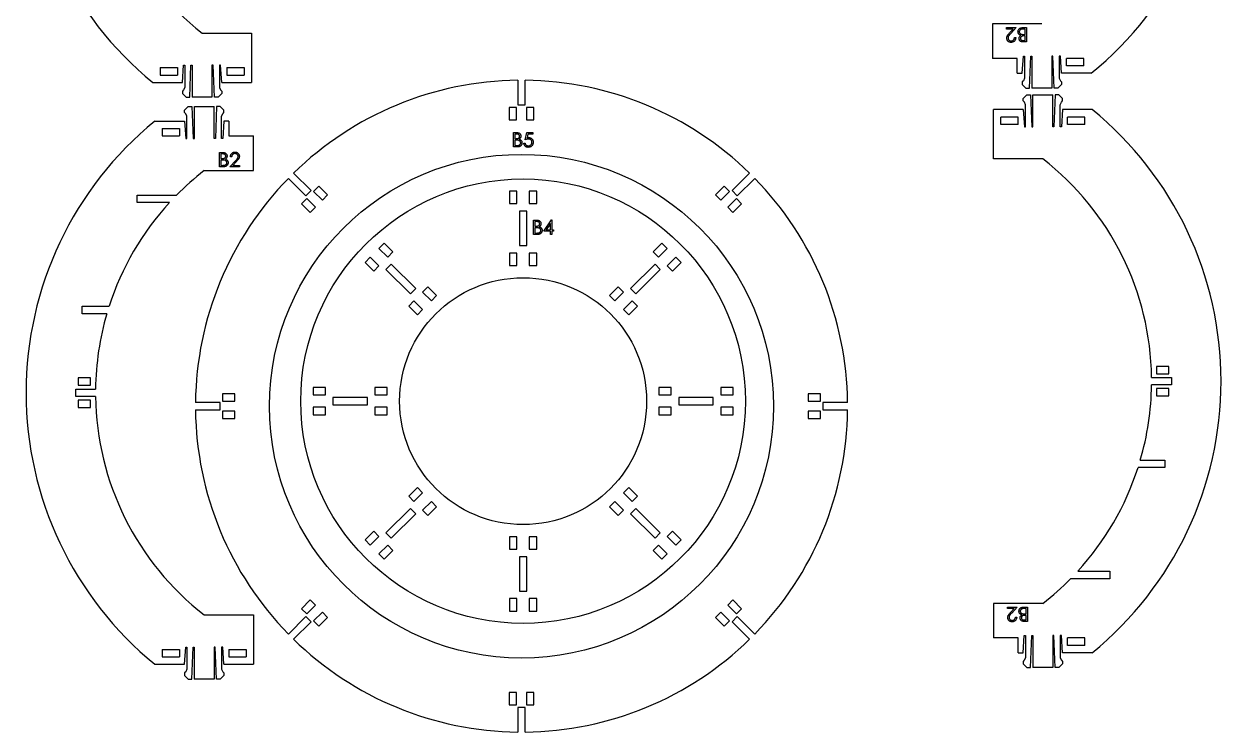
# Model space of a CAD drawing. Header units: millimetres. Extents: x 12 to 496, y -15 to 1016.
# Drawn here: x 11.8 to 496.4, y -14.9 to 271.9 of the extents above; entities that cross this region are included whole.
import ezdxf

# ---------------------------------------------------------------- set-up
doc = ezdxf.new("R2010")
doc.units = ezdxf.units.MM
doc.layers.add('graveren', color=5, linetype='Continuous')
doc.layers.add('snijden', color=1, linetype='Continuous')

msp = doc.modelspace()

# ---------------------------------------------------------------- linework, layer by layer
at = {"layer": 'graveren', "linetype": 'Continuous', "flags": 128}
for points in [[(412.79, 266.42), (413.31, 266.42), (413.31, 266.42), (413.3, 266.21), (413.27, 266.01), (413.22, 265.82), (413.16, 265.64), (413.08, 265.47), (412.99, 265.31), (412.88, 265.16), (412.75, 265.02), (412.61, 264.89), (412.46, 264.78), (412.31, 264.69), (412.15, 264.61), (411.97, 264.55), (411.8, 264.51), (411.61, 264.48), (411.41, 264.48), (411.41, 264.48), (411.22, 264.48), (411.04, 264.51), (410.87, 264.55), (410.7, 264.6), (410.55, 264.68), (410.4, 264.77), (410.27, 264.87), (410.14, 264.99), (410.03, 265.12), (409.93, 265.26), (409.85, 265.4), (409.78, 265.55), (409.72, 265.71), (409.69, 265.87), (409.66, 266.03), (409.66, 266.21), (409.66, 266.21), (409.67, 266.45), (409.72, 266.68), (409.79, 266.91), (409.9, 267.13), (409.97, 267.24), (410.05, 267.36), (410.14, 267.5), (410.25, 267.64), (410.38, 267.79), (410.51, 267.95), (410.67, 268.12), (410.83, 268.3), (410.83, 268.3), (412.29, 269.85), (412.29, 269.85), (409.58, 269.85), (409.58, 269.85), (409.58, 270.45), (409.58, 270.45), (413.54, 270.45), (413.54, 270.45), (411.28, 268.04), (411.28, 268.04), (411.11, 267.86), (410.97, 267.7), (410.83, 267.55), (410.71, 267.42), (410.61, 267.29), (410.52, 267.18), (410.45, 267.07), (410.39, 266.98), (410.3, 266.8), (410.23, 266.63), (410.19, 266.44), (410.18, 266.25), (410.18, 266.25), (410.18, 266.13), (410.2, 266.02), (410.23, 265.91), (410.27, 265.8), (410.32, 265.7), (410.38, 265.61), (410.46, 265.51), (410.54, 265.42), (410.64, 265.34), (410.74, 265.27), (410.84, 265.21), (410.95, 265.16), (411.07, 265.12), (411.19, 265.1), (411.31, 265.08), (411.44, 265.07), (411.44, 265.07), (411.58, 265.08), (411.71, 265.1), (411.83, 265.12), (411.95, 265.16), (412.07, 265.21), (412.17, 265.27), (412.27, 265.34), (412.37, 265.43), (412.46, 265.52), (412.53, 265.62), (412.6, 265.73), (412.66, 265.85), (412.71, 265.98), (412.74, 266.12), (412.77, 266.26), (412.79, 266.42)], [(417.64, 264.63), (416.51, 264.63), (416.51, 264.63), (416.34, 264.63), (416.18, 264.64), (416.04, 264.65), (415.9, 264.67), (415.77, 264.69), (415.66, 264.72), (415.55, 264.75), (415.45, 264.79), (415.28, 264.89), (415.12, 265), (414.99, 265.14), (414.87, 265.3), (414.78, 265.48), (414.71, 265.67), (414.67, 265.86), (414.66, 266.07), (414.66, 266.07), (414.67, 266.26), (414.7, 266.44), (414.75, 266.62), (414.83, 266.78), (414.92, 266.94), (415.04, 267.08), (415.17, 267.2), (415.33, 267.31), (415.33, 267.31), (415.13, 267.39), (414.96, 267.47), (414.81, 267.57), (414.69, 267.67), (414.58, 267.77), (414.48, 267.89), (414.4, 268.02), (414.33, 268.16), (414.28, 268.31), (414.24, 268.47), (414.22, 268.63), (414.21, 268.79), (414.21, 268.79), (414.22, 268.96), (414.24, 269.13), (414.28, 269.28), (414.33, 269.43), (414.41, 269.58), (414.49, 269.71), (414.6, 269.84), (414.71, 269.97), (414.84, 270.08), (414.99, 270.18), (415.14, 270.26), (415.3, 270.33), (415.48, 270.38), (415.66, 270.42), (415.86, 270.44), (416.07, 270.45), (416.07, 270.45), (417.64, 270.45), (417.64, 270.45), (417.64, 264.63)], [(417.12, 267.69), (417.12, 269.85), (417.12, 269.85), (416.37, 269.85), (416.37, 269.85), (416.22, 269.85), (416.07, 269.84), (415.93, 269.83), (415.8, 269.82), (415.69, 269.8), (415.58, 269.78), (415.49, 269.76), (415.41, 269.73), (415.26, 269.66), (415.13, 269.57), (415.02, 269.47), (414.92, 269.35), (414.84, 269.22), (414.78, 269.08), (414.74, 268.94), (414.73, 268.79), (414.73, 268.79), (414.73, 268.7), (414.75, 268.61), (414.77, 268.53), (414.79, 268.44), (414.83, 268.36), (414.87, 268.28), (414.93, 268.21), (414.98, 268.14), (415.12, 268.01), (415.29, 267.9), (415.47, 267.82), (415.68, 267.75), (415.68, 267.75), (415.77, 267.74), (415.87, 267.72), (415.98, 267.71), (416.11, 267.7), (416.25, 267.69), (416.41, 267.69), (416.59, 267.69), (416.77, 267.69), (416.77, 267.69), (417.12, 267.69)], [(417.12, 265.22), (417.12, 267.09), (417.12, 267.09), (416.77, 267.09), (416.77, 267.09), (416.61, 267.09), (416.47, 267.08), (416.34, 267.07), (416.21, 267.06), (416.1, 267.04), (416, 267.02), (415.91, 267), (415.83, 266.98), (415.69, 266.91), (415.56, 266.83), (415.45, 266.73), (415.35, 266.62), (415.28, 266.49), (415.22, 266.36), (415.19, 266.22), (415.18, 266.08), (415.18, 266.08), (415.18, 265.98), (415.2, 265.89), (415.22, 265.8), (415.25, 265.72), (415.29, 265.65), (415.34, 265.58), (415.4, 265.51), (415.47, 265.45), (415.55, 265.4), (415.64, 265.35), (415.74, 265.31), (415.85, 265.28), (415.98, 265.26), (416.11, 265.24), (416.25, 265.23), (416.41, 265.22), (416.41, 265.22), (417.12, 265.22)], [(210.01, 227.93), (211.14, 227.93), (211.14, 227.93), (211.31, 227.93), (211.47, 227.92), (211.61, 227.91), (211.75, 227.89), (211.88, 227.87), (211.99, 227.84), (212.1, 227.81), (212.2, 227.77), (212.37, 227.67), (212.53, 227.56), (212.66, 227.42), (212.78, 227.26), (212.87, 227.08), (212.94, 226.89), (212.98, 226.7), (212.99, 226.49), (212.99, 226.49), (212.98, 226.3), (212.95, 226.12), (212.9, 225.94), (212.82, 225.78), (212.73, 225.62), (212.61, 225.48), (212.47, 225.36), (212.32, 225.25), (212.32, 225.25), (212.52, 225.17), (212.69, 225.09), (212.84, 224.99), (212.96, 224.89), (213.07, 224.79), (213.16, 224.67), (213.25, 224.54), (213.31, 224.4), (213.37, 224.25), (213.41, 224.09), (213.43, 223.93), (213.44, 223.77), (213.44, 223.77), (213.43, 223.6), (213.41, 223.43), (213.37, 223.28), (213.31, 223.13), (213.24, 222.98), (213.16, 222.85), (213.05, 222.72), (212.94, 222.59), (212.8, 222.48), (212.66, 222.38), (212.51, 222.3), (212.35, 222.23), (212.17, 222.18), (211.99, 222.14), (211.79, 222.12), (211.58, 222.11), (211.58, 222.11), (210.01, 222.11), (210.01, 222.11), (210.01, 227.93)], [(217.77, 227.93), (217.77, 227.34), (217.77, 227.34), (215.79, 227.34), (215.79, 227.34), (215.48, 225.81), (215.48, 225.81), (215.66, 225.85), (215.84, 225.89), (216, 225.91), (216.16, 225.92), (216.16, 225.92), (216.36, 225.91), (216.54, 225.89), (216.72, 225.84), (216.89, 225.78), (217.05, 225.71), (217.2, 225.62), (217.34, 225.51), (217.47, 225.38), (217.6, 225.25), (217.7, 225.1), (217.79, 224.94), (217.86, 224.78), (217.92, 224.6), (217.96, 224.41), (217.98, 224.22), (217.99, 224.01), (217.99, 224.01), (217.99, 223.87), (217.98, 223.73), (217.96, 223.6), (217.93, 223.46), (217.89, 223.33), (217.84, 223.2), (217.79, 223.08), (217.73, 222.96), (217.66, 222.84), (217.58, 222.73), (217.5, 222.63), (217.42, 222.53), (217.32, 222.44), (217.22, 222.36), (217.12, 222.29), (217.01, 222.22), (216.89, 222.16), (216.77, 222.11), (216.65, 222.06), (216.52, 222.03), (216.39, 222), (216.25, 221.98), (216.11, 221.97), (215.96, 221.96), (215.96, 221.96), (215.79, 221.97), (215.62, 221.99), (215.46, 222.03), (215.31, 222.08), (215.16, 222.14), (215.02, 222.22), (214.89, 222.31), (214.77, 222.42), (214.65, 222.54), (214.55, 222.67), (214.46, 222.8), (214.38, 222.95), (214.31, 223.1), (214.26, 223.26), (214.22, 223.43), (214.19, 223.61), (214.19, 223.61), (214.71, 223.61), (214.71, 223.61), (214.75, 223.44), (214.8, 223.29), (214.87, 223.16), (214.95, 223.04), (215.04, 222.94), (215.15, 222.85), (215.27, 222.76), (215.4, 222.69), (215.54, 222.64), (215.69, 222.59), (215.84, 222.57), (215.99, 222.56), (215.99, 222.56), (216.14, 222.57), (216.29, 222.59), (216.42, 222.62), (216.56, 222.67), (216.68, 222.73), (216.81, 222.8), (216.92, 222.88), (217.04, 222.98), (217.14, 223.09), (217.23, 223.21), (217.3, 223.33), (217.36, 223.46), (217.41, 223.59), (217.44, 223.73), (217.46, 223.88), (217.47, 224.04), (217.47, 224.04), (217.46, 224.18), (217.45, 224.31), (217.42, 224.44), (217.37, 224.55), (217.32, 224.67), (217.26, 224.77), (217.18, 224.87), (217.09, 224.97), (216.99, 225.05), (216.88, 225.12), (216.76, 225.18), (216.64, 225.23), (216.51, 225.27), (216.37, 225.3), (216.22, 225.32), (216.07, 225.32), (216.07, 225.32), (215.93, 225.32), (215.79, 225.3), (215.64, 225.28), (215.48, 225.25), (215.32, 225.21), (215.15, 225.15), (214.97, 225.09), (214.78, 225.02), (214.78, 225.02), (215.38, 227.93), (215.38, 227.93), (217.77, 227.93)], [(210.53, 227.34), (210.53, 225.47), (210.53, 225.47), (210.88, 225.47), (210.88, 225.47), (211.03, 225.47), (211.18, 225.48), (211.31, 225.49), (211.43, 225.5), (211.55, 225.52), (211.65, 225.54), (211.74, 225.56), (211.82, 225.58), (211.96, 225.65), (212.09, 225.73), (212.2, 225.83), (212.29, 225.94), (212.37, 226.06), (212.43, 226.2), (212.46, 226.34), (212.47, 226.48), (212.47, 226.48), (212.47, 226.58), (212.45, 226.67), (212.43, 226.76), (212.4, 226.84), (212.35, 226.91), (212.3, 226.98), (212.24, 227.05), (212.18, 227.11), (212.1, 227.16), (212.01, 227.21), (211.91, 227.25), (211.79, 227.28), (211.67, 227.3), (211.54, 227.32), (211.39, 227.33), (211.24, 227.34), (211.24, 227.34), (210.53, 227.34)], [(210.53, 224.87), (210.53, 222.71), (210.53, 222.71), (211.27, 222.71), (211.27, 222.71), (211.43, 222.71), (211.58, 222.72), (211.72, 222.73), (211.85, 222.74), (211.96, 222.76), (212.06, 222.78), (212.16, 222.8), (212.24, 222.83), (212.39, 222.9), (212.52, 222.99), (212.63, 223.09), (212.73, 223.21), (212.81, 223.34), (212.87, 223.48), (212.91, 223.62), (212.92, 223.77), (212.92, 223.77), (212.91, 223.86), (212.9, 223.95), (212.88, 224.03), (212.85, 224.12), (212.82, 224.2), (212.77, 224.27), (212.72, 224.35), (212.66, 224.42), (212.52, 224.55), (212.36, 224.66), (212.18, 224.74), (211.97, 224.81), (211.97, 224.81), (211.88, 224.82), (211.78, 224.84), (211.67, 224.85), (211.54, 224.86), (211.39, 224.86), (211.24, 224.87), (211.06, 224.87), (210.88, 224.87), (210.88, 224.87), (210.53, 224.87)], [(91.05, 219.89), (92.19, 219.89), (92.19, 219.89), (92.36, 219.89), (92.51, 219.88), (92.66, 219.86), (92.8, 219.85), (92.92, 219.82), (93.04, 219.79), (93.15, 219.76), (93.24, 219.72), (93.42, 219.63), (93.57, 219.51), (93.71, 219.37), (93.83, 219.21), (93.92, 219.03), (93.99, 218.85), (94.03, 218.65), (94.04, 218.45), (94.04, 218.45), (94.03, 218.25), (94, 218.07), (93.94, 217.9), (93.87, 217.73), (93.77, 217.58), (93.66, 217.44), (93.52, 217.32), (93.37, 217.21), (93.37, 217.21), (93.56, 217.13), (93.74, 217.04), (93.89, 216.95), (94.01, 216.85), (94.12, 216.74), (94.21, 216.62), (94.29, 216.49), (94.36, 216.35), (94.42, 216.2), (94.46, 216.05), (94.48, 215.89), (94.49, 215.72), (94.49, 215.72), (94.48, 215.55), (94.46, 215.39), (94.42, 215.23), (94.36, 215.08), (94.29, 214.94), (94.2, 214.8), (94.1, 214.67), (93.98, 214.55), (93.85, 214.43), (93.71, 214.34), (93.56, 214.25), (93.39, 214.19), (93.22, 214.13), (93.03, 214.1), (92.84, 214.07), (92.63, 214.07), (92.63, 214.07), (91.05, 214.07), (91.05, 214.07), (91.05, 219.89)], [(91.58, 219.29), (91.58, 217.43), (91.58, 217.43), (91.93, 217.43), (91.93, 217.43), (92.08, 217.43), (92.22, 217.43), (92.36, 217.44), (92.48, 217.45), (92.59, 217.47), (92.69, 217.49), (92.78, 217.51), (92.87, 217.54), (93.01, 217.6), (93.13, 217.68), (93.25, 217.78), (93.34, 217.89), (93.42, 218.02), (93.47, 218.15), (93.51, 218.29), (93.52, 218.44), (93.52, 218.44), (93.51, 218.53), (93.5, 218.62), (93.47, 218.71), (93.44, 218.79), (93.4, 218.87), (93.35, 218.94), (93.29, 219), (93.22, 219.06), (93.14, 219.12), (93.05, 219.16), (92.95, 219.2), (92.84, 219.23), (92.72, 219.26), (92.59, 219.28), (92.44, 219.29), (92.29, 219.29), (92.29, 219.29), (91.58, 219.29)], [(95.9, 218.1), (95.38, 218.1), (95.38, 218.1), (95.4, 218.3), (95.43, 218.5), (95.47, 218.69), (95.54, 218.87), (95.61, 219.04), (95.71, 219.2), (95.82, 219.35), (95.95, 219.49), (96.08, 219.62), (96.23, 219.73), (96.39, 219.82), (96.55, 219.9), (96.72, 219.96), (96.9, 220), (97.09, 220.03), (97.28, 220.04), (97.28, 220.04), (97.47, 220.03), (97.66, 220), (97.83, 219.96), (97.99, 219.91), (98.15, 219.84), (98.29, 219.75), (98.43, 219.64), (98.55, 219.52), (98.67, 219.39), (98.77, 219.25), (98.85, 219.11), (98.92, 218.96), (98.97, 218.81), (99.01, 218.64), (99.03, 218.48), (99.04, 218.31), (99.04, 218.31), (99.02, 218.06), (98.98, 217.83), (98.9, 217.6), (98.8, 217.38), (98.73, 217.27), (98.65, 217.15), (98.55, 217.02), (98.44, 216.88), (98.32, 216.73), (98.18, 216.57), (98.03, 216.4), (97.86, 216.22), (97.86, 216.22), (96.41, 214.66), (96.41, 214.66), (99.11, 214.66), (99.11, 214.66), (99.11, 214.07), (99.11, 214.07), (95.16, 214.07), (95.16, 214.07), (97.42, 216.48), (97.42, 216.48), (97.58, 216.65), (97.73, 216.81), (97.86, 216.96), (97.98, 217.1), (98.09, 217.22), (98.18, 217.34), (98.25, 217.44), (98.31, 217.53), (98.4, 217.71), (98.47, 217.89), (98.5, 218.07), (98.52, 218.26), (98.52, 218.26), (98.51, 218.38), (98.49, 218.49), (98.47, 218.6), (98.43, 218.71), (98.37, 218.81), (98.31, 218.91), (98.24, 219), (98.15, 219.09), (98.06, 219.17), (97.96, 219.24), (97.85, 219.3), (97.74, 219.35), (97.63, 219.39), (97.51, 219.42), (97.38, 219.43), (97.25, 219.44), (97.25, 219.44), (97.12, 219.43), (96.99, 219.42), (96.86, 219.39), (96.74, 219.35), (96.63, 219.3), (96.52, 219.24), (96.42, 219.17), (96.33, 219.09), (96.24, 218.99), (96.16, 218.89), (96.09, 218.78), (96.04, 218.66), (95.99, 218.54), (95.95, 218.4), (95.92, 218.25), (95.9, 218.1)], [(91.58, 216.83), (91.58, 214.66), (91.58, 214.66), (92.32, 214.66), (92.32, 214.66), (92.48, 214.67), (92.63, 214.67), (92.76, 214.68), (92.89, 214.69), (93.01, 214.71), (93.11, 214.73), (93.2, 214.76), (93.29, 214.78), (93.43, 214.85), (93.56, 214.94), (93.68, 215.04), (93.78, 215.16), (93.86, 215.29), (93.92, 215.43), (93.95, 215.57), (93.96, 215.72), (93.96, 215.72), (93.96, 215.81), (93.95, 215.9), (93.93, 215.99), (93.9, 216.07), (93.87, 216.15), (93.82, 216.23), (93.77, 216.3), (93.71, 216.37), (93.57, 216.5), (93.41, 216.61), (93.22, 216.7), (93.01, 216.76), (93.01, 216.76), (92.93, 216.78), (92.83, 216.79), (92.71, 216.8), (92.58, 216.81), (92.44, 216.82), (92.28, 216.82), (92.11, 216.83), (91.92, 216.83), (91.92, 216.83), (91.58, 216.83)], [(218.14, 192.47), (219.27, 192.47), (219.27, 192.47), (219.44, 192.47), (219.6, 192.46), (219.74, 192.45), (219.88, 192.43), (220.01, 192.41), (220.12, 192.38), (220.23, 192.35), (220.33, 192.31), (220.5, 192.21), (220.66, 192.1), (220.79, 191.96), (220.91, 191.8), (221, 191.62), (221.07, 191.43), (221.11, 191.24), (221.12, 191.03), (221.12, 191.03), (221.11, 190.84), (221.08, 190.65), (221.02, 190.48), (220.95, 190.31), (220.85, 190.16), (220.74, 190.02), (220.6, 189.9), (220.45, 189.79), (220.45, 189.79), (220.65, 189.71), (220.82, 189.63), (220.97, 189.53), (221.09, 189.43), (221.2, 189.32), (221.29, 189.21), (221.37, 189.08), (221.44, 188.94), (221.5, 188.79), (221.54, 188.63), (221.56, 188.47), (221.57, 188.3), (221.57, 188.3), (221.56, 188.13), (221.54, 187.97), (221.5, 187.81), (221.44, 187.67), (221.37, 187.52), (221.28, 187.38), (221.18, 187.25), (221.06, 187.13), (220.93, 187.02), (220.79, 186.92), (220.64, 186.84), (220.47, 186.77), (220.3, 186.72), (220.11, 186.68), (219.92, 186.66), (219.71, 186.65), (219.71, 186.65), (218.14, 186.65), (218.14, 186.65), (218.14, 192.47)], [(218.66, 191.88), (218.66, 190.01), (218.66, 190.01), (219.01, 190.01), (219.01, 190.01), (219.16, 190.01), (219.31, 190.02), (219.44, 190.03), (219.56, 190.04), (219.67, 190.05), (219.78, 190.07), (219.87, 190.1), (219.95, 190.12), (220.09, 190.19), (220.22, 190.27), (220.33, 190.37), (220.42, 190.48), (220.5, 190.6), (220.55, 190.74), (220.59, 190.87), (220.6, 191.02), (220.6, 191.02), (220.59, 191.12), (220.58, 191.21), (220.56, 191.29), (220.53, 191.38), (220.48, 191.45), (220.43, 191.52), (220.37, 191.59), (220.3, 191.65), (220.22, 191.7), (220.13, 191.75), (220.03, 191.79), (219.92, 191.82), (219.8, 191.84), (219.67, 191.86), (219.52, 191.87), (219.37, 191.88), (219.37, 191.88), (218.66, 191.88)], [(218.66, 189.41), (218.66, 187.25), (218.66, 187.25), (219.4, 187.25), (219.4, 187.25), (219.56, 187.25), (219.71, 187.26), (219.85, 187.27), (219.97, 187.28), (220.09, 187.3), (220.19, 187.32), (220.29, 187.34), (220.37, 187.37), (220.51, 187.44), (220.64, 187.52), (220.76, 187.63), (220.86, 187.75), (220.94, 187.88), (221, 188.01), (221.04, 188.16), (221.05, 188.3), (221.05, 188.3), (221.04, 188.4), (221.03, 188.49), (221.01, 188.57), (220.98, 188.66), (220.95, 188.74), (220.9, 188.81), (220.85, 188.89), (220.79, 188.96), (220.65, 189.09), (220.49, 189.2), (220.3, 189.28), (220.09, 189.34), (220.09, 189.34), (220.01, 189.36), (219.91, 189.37), (219.79, 189.39), (219.67, 189.4), (219.52, 189.4), (219.36, 189.41), (219.19, 189.41), (219.01, 189.41), (219.01, 189.41), (218.66, 189.41)], [(225.42, 192.62), (225.52, 192.62), (225.52, 192.62), (225.52, 188.59), (225.52, 188.59), (226.2, 188.59), (226.2, 188.59), (226.2, 188), (226.2, 188), (225.52, 188), (225.52, 188), (225.52, 186.65), (225.52, 186.65), (225, 186.65), (225, 186.65), (225, 188), (225, 188), (222.24, 188), (222.24, 188), (225.42, 192.62)], [(225, 188.59), (225, 191.12), (225, 191.12), (223.27, 188.59), (223.27, 188.59), (225, 188.59)], [(413.19, 31.71), (413.71, 31.71), (413.71, 31.71), (413.7, 31.5), (413.67, 31.3), (413.62, 31.11), (413.56, 30.94), (413.48, 30.77), (413.39, 30.61), (413.28, 30.45), (413.15, 30.31), (413.01, 30.19), (412.86, 30.07), (412.71, 29.98), (412.55, 29.9), (412.37, 29.85), (412.2, 29.8), (412.01, 29.78), (411.82, 29.77), (411.82, 29.77), (411.62, 29.78), (411.44, 29.8), (411.27, 29.84), (411.1, 29.9), (410.95, 29.97), (410.81, 30.06), (410.67, 30.16), (410.54, 30.28), (410.43, 30.42), (410.33, 30.55), (410.25, 30.7), (410.18, 30.84), (410.13, 31), (410.09, 31.16), (410.06, 31.33), (410.06, 31.5), (410.06, 31.5), (410.07, 31.74), (410.12, 31.98), (410.19, 32.2), (410.3, 32.42), (410.37, 32.53), (410.45, 32.66), (410.54, 32.79), (410.65, 32.93), (410.78, 33.08), (410.91, 33.24), (411.07, 33.41), (411.23, 33.59), (411.23, 33.59), (412.69, 35.14), (412.69, 35.14), (409.98, 35.14), (409.98, 35.14), (409.98, 35.74), (409.98, 35.74), (413.94, 35.74), (413.94, 35.74), (411.68, 33.33), (411.68, 33.33), (411.52, 33.16), (411.37, 33), (411.23, 32.85), (411.11, 32.71), (411.01, 32.58), (410.92, 32.47), (410.85, 32.36), (410.79, 32.27), (410.7, 32.1), (410.63, 31.92), (410.59, 31.73), (410.58, 31.55), (410.58, 31.55), (410.58, 31.43), (410.6, 31.31), (410.63, 31.2), (410.67, 31.1), (410.72, 30.99), (410.79, 30.9), (410.86, 30.8), (410.95, 30.71), (411.04, 30.63), (411.14, 30.56), (411.24, 30.5), (411.35, 30.45), (411.47, 30.41), (411.59, 30.39), (411.71, 30.37), (411.84, 30.37), (411.84, 30.37), (411.98, 30.37), (412.11, 30.39), (412.23, 30.42), (412.35, 30.45), (412.47, 30.5), (412.57, 30.56), (412.67, 30.64), (412.77, 30.72), (412.86, 30.81), (412.93, 30.91), (413, 31.02), (413.06, 31.14), (413.11, 31.27), (413.15, 31.41), (413.17, 31.55), (413.19, 31.71)], [(418.04, 29.92), (416.91, 29.92), (416.91, 29.92), (416.74, 29.92), (416.58, 29.93), (416.44, 29.94), (416.3, 29.96), (416.17, 29.98), (416.06, 30.01), (415.95, 30.04), (415.85, 30.08), (415.68, 30.18), (415.52, 30.29), (415.39, 30.43), (415.27, 30.59), (415.18, 30.77), (415.11, 30.96), (415.07, 31.15), (415.06, 31.36), (415.06, 31.36), (415.07, 31.55), (415.1, 31.74), (415.15, 31.91), (415.23, 32.08), (415.32, 32.23), (415.44, 32.37), (415.57, 32.49), (415.73, 32.6), (415.73, 32.6), (415.53, 32.68), (415.36, 32.76), (415.21, 32.86), (415.09, 32.96), (414.98, 33.07), (414.89, 33.18), (414.8, 33.31), (414.73, 33.45), (414.68, 33.6), (414.64, 33.76), (414.62, 33.92), (414.61, 34.09), (414.61, 34.09), (414.62, 34.26), (414.64, 34.42), (414.68, 34.58), (414.73, 34.73), (414.81, 34.87), (414.89, 35.01), (415, 35.14), (415.11, 35.26), (415.25, 35.37), (415.39, 35.47), (415.54, 35.55), (415.7, 35.62), (415.88, 35.67), (416.06, 35.71), (416.26, 35.73), (416.47, 35.74), (416.47, 35.74), (418.04, 35.74), (418.04, 35.74), (418.04, 29.92)], [(417.52, 32.98), (417.52, 35.14), (417.52, 35.14), (416.78, 35.14), (416.78, 35.14), (416.62, 35.14), (416.47, 35.13), (416.33, 35.12), (416.2, 35.11), (416.09, 35.09), (415.98, 35.07), (415.89, 35.05), (415.81, 35.02), (415.66, 34.95), (415.53, 34.87), (415.42, 34.76), (415.32, 34.64), (415.24, 34.51), (415.18, 34.38), (415.14, 34.23), (415.13, 34.09), (415.13, 34.09), (415.13, 33.99), (415.15, 33.9), (415.17, 33.82), (415.19, 33.73), (415.23, 33.65), (415.27, 33.58), (415.33, 33.5), (415.39, 33.43), (415.52, 33.3), (415.69, 33.19), (415.87, 33.11), (416.08, 33.05), (416.08, 33.05), (416.17, 33.03), (416.27, 33.02), (416.38, 33), (416.51, 32.99), (416.66, 32.99), (416.81, 32.98), (416.99, 32.98), (417.17, 32.98), (417.17, 32.98), (417.52, 32.98)], [(417.52, 30.51), (417.52, 32.38), (417.52, 32.38), (417.17, 32.38), (417.17, 32.38), (417.01, 32.38), (416.87, 32.37), (416.74, 32.36), (416.61, 32.35), (416.5, 32.34), (416.4, 32.32), (416.31, 32.29), (416.23, 32.27), (416.09, 32.2), (415.96, 32.12), (415.85, 32.02), (415.76, 31.91), (415.68, 31.79), (415.62, 31.65), (415.59, 31.52), (415.58, 31.37), (415.58, 31.37), (415.58, 31.27), (415.6, 31.18), (415.62, 31.1), (415.65, 31.01), (415.69, 30.94), (415.74, 30.87), (415.81, 30.8), (415.87, 30.74), (415.95, 30.69), (416.04, 30.64), (416.14, 30.6), (416.26, 30.57), (416.38, 30.55), (416.51, 30.53), (416.66, 30.52), (416.81, 30.51), (416.81, 30.51), (417.52, 30.51)]]:
    msp.add_lwpolyline(points, dxfattribs=at)
at = {"layer": 'snijden', "linetype": 'Continuous', "lineweight": 25}
for p, q in [((403.89, 271.95), (403.89, 257.95)), ((423.89, 271.95), (403.89, 271.95)), ((83.96, 268.24), (103.96, 268.24)), ((103.96, 268.24), (103.96, 248.24)), ((413.89, 257.95), (403.89, 257.95)), ((413.89, 251.95), (413.89, 257.95)), ((415.88, 251.95), (416.38, 258.95)), ((416.38, 258.95), (416.88, 258.95)), ((416.88, 258.95), (416.88, 249.95)), ((418.88, 245.95), (419.38, 258.95)), ((419.38, 258.95), (419.88, 258.95)), ((419.88, 258.95), (419.88, 245.95)), ((428.38, 258.95), (427.88, 258.95)), ((427.88, 258.95), (427.88, 245.95)), ((428.88, 245.95), (428.38, 258.95)), ((431.38, 258.95), (430.88, 258.95)), ((430.88, 258.95), (430.88, 249.95)), ((431.88, 251.95), (431.38, 258.95)), ((433.89, 254.95), (433.89, 257.95)), ((440.89, 257.95), (433.89, 257.95)), ((440.89, 254.95), (440.89, 257.95)), ((66.97, 254.24), (73.97, 254.24)), ((66.97, 254.24), (66.97, 251.24)), ((73.97, 254.24), (73.97, 251.24)), ((75.95, 248.24), (76.45, 255.25)), ((76.45, 255.25), (76.95, 255.25)), ((76.95, 255.25), (76.95, 246.25)), ((78.95, 242.25), (79.45, 255.25)), ((79.45, 255.25), (79.95, 255.25)), ((79.95, 255.25), (79.95, 242.25)), ((88.45, 255.25), (87.95, 255.25)), ((87.95, 255.25), (87.95, 242.25)), ((88.95, 242.25), (88.45, 255.25)), ((91.45, 255.25), (90.95, 255.25)), ((90.95, 255.25), (90.95, 246.25)), ((91.95, 248.24), (91.45, 255.25)), ((93.97, 254.24), (100.97, 254.24)), ((93.97, 254.24), (93.97, 251.24)), ((100.97, 254.24), (100.97, 251.24)), ((440.89, 254.95), (433.89, 254.95)), ((63.96, 248.24), (75.95, 248.24)), ((66.97, 251.24), (73.97, 251.24)), ((91.95, 248.24), (103.96, 248.24)), ((93.97, 251.24), (100.97, 251.24)), ((211.76, 249.11), (211.76, 239.11)), ((214.76, 239.11), (214.76, 249.11)), ((413.89, 251.95), (415.88, 251.95)), ((416.38, 248.95), (415.88, 248.45)), ((415.88, 248.45), (415.88, 247.45)), ((415.88, 247.45), (417.38, 245.95)), ((416.88, 249.95), (416.38, 248.95)), ((431.88, 247.45), (430.38, 245.95)), ((430.88, 249.95), (431.38, 248.95)), ((431.38, 248.95), (431.88, 248.45)), ((443.89, 251.95), (431.88, 251.95)), ((431.88, 248.45), (431.88, 247.45)), ((76.45, 245.25), (75.95, 244.75)), ((75.95, 244.75), (75.95, 243.75)), ((75.95, 243.75), (77.45, 242.25)), ((76.95, 246.25), (76.45, 245.25)), ((91.95, 243.75), (90.45, 242.25)), ((90.95, 246.25), (91.45, 245.25)), ((91.45, 245.25), (91.95, 244.75)), ((91.95, 244.75), (91.95, 243.75)), ((416.29, 241.74), (417.79, 243.24)), ((417.38, 245.95), (418.88, 245.95)), ((417.79, 243.24), (419.29, 243.24)), ((419.29, 243.24), (419.79, 230.24)), ((427.88, 245.95), (419.88, 245.95)), ((420.29, 230.24), (420.29, 243.24)), ((420.29, 243.24), (428.29, 243.24)), ((428.29, 230.24), (428.29, 243.24)), ((429.29, 243.24), (428.79, 230.24)), ((430.38, 245.95), (428.88, 245.95)), ((430.79, 243.24), (429.29, 243.24)), ((432.29, 241.74), (430.79, 243.24)), ((76.81, 237.06), (78.31, 238.56)), ((77.45, 242.25), (78.95, 242.25)), ((78.31, 238.56), (79.81, 238.56)), ((79.81, 238.56), (80.31, 225.56)), ((87.95, 242.25), (79.95, 242.25)), ((80.81, 225.56), (80.81, 238.56)), ((80.81, 238.56), (88.81, 238.56)), ((88.81, 225.56), (88.81, 238.56)), ((90.45, 242.25), (88.95, 242.25)), ((89.81, 238.56), (89.31, 225.56)), ((91.31, 238.56), (89.81, 238.56)), ((92.81, 237.06), (91.31, 238.56)), ((211.26, 238.11), (208.26, 238.11)), ((208.26, 238.11), (208.26, 233.11)), ((211.26, 233.11), (211.26, 238.11)), ((211.76, 239.11), (214.76, 239.11)), ((215.26, 238.11), (215.26, 233.11)), ((218.26, 238.11), (215.26, 238.11)), ((218.26, 233.11), (218.26, 238.11)), ((416.29, 240.74), (416.29, 241.74)), ((416.79, 240.24), (416.29, 240.74)), ((417.29, 239.24), (416.79, 240.24)), ((417.29, 230.24), (417.29, 239.24)), ((431.29, 239.24), (431.79, 240.24)), ((431.29, 230.24), (431.29, 239.24)), ((431.79, 240.24), (432.29, 240.74)), ((432.29, 240.74), (432.29, 241.74)), ((76.81, 236.06), (76.81, 237.06)), ((77.31, 235.56), (76.81, 236.06)), ((77.81, 234.56), (77.31, 235.56)), ((77.81, 225.56), (77.81, 234.56)), ((91.81, 234.56), (92.31, 235.56)), ((91.81, 225.56), (91.81, 234.56)), ((92.31, 235.56), (92.81, 236.06)), ((92.81, 236.06), (92.81, 237.06)), ((208.26, 233.11), (211.26, 233.11)), ((215.26, 233.11), (218.26, 233.11)), ((404.29, 217.24), (404.29, 237.24)), ((416.29, 237.24), (404.29, 237.24)), ((407.28, 231.24), (407.28, 234.24)), ((414.28, 234.24), (407.28, 234.24)), ((414.28, 231.24), (414.28, 234.24)), ((416.29, 237.24), (416.79, 230.24)), ((432.29, 237.24), (431.79, 230.24)), ((444.29, 237.24), (432.29, 237.24)), ((434.28, 231.24), (434.28, 234.24)), ((441.28, 234.24), (434.28, 234.24)), ((441.28, 231.24), (441.28, 234.24)), ((64.81, 232.57), (76.81, 232.57)), ((67.81, 229.57), (74.81, 229.57)), ((67.81, 229.57), (67.81, 226.57)), ((74.81, 229.57), (74.81, 226.57)), ((76.81, 232.57), (77.31, 225.56)), ((92.81, 232.57), (92.31, 225.56)), ((94.81, 232.57), (92.81, 232.57)), ((94.81, 232.57), (94.81, 226.57)), ((414.28, 231.24), (407.28, 231.24)), ((416.79, 230.24), (417.29, 230.24)), ((419.79, 230.24), (420.29, 230.24)), ((428.79, 230.24), (428.29, 230.24)), ((431.79, 230.24), (431.29, 230.24)), ((441.28, 231.24), (434.28, 231.24)), ((67.81, 226.57), (74.81, 226.57)), ((77.31, 225.56), (77.81, 225.56)), ((80.31, 225.56), (80.81, 225.56)), ((89.31, 225.56), (88.81, 225.56)), ((92.31, 225.56), (91.81, 225.56)), ((94.81, 226.57), (104.81, 226.57)), ((104.81, 212.57), (104.81, 226.57)), ((424.29, 217.24), (404.29, 217.24)), ((84.81, 212.57), (104.81, 212.57)), ((118.86, 209.39), (125.93, 202.32)), ((128.05, 204.44), (120.98, 211.51)), ((305.54, 211.51), (298.47, 204.44)), ((300.59, 202.32), (307.66, 209.39)), ((125.93, 202.32), (128.05, 204.44)), ((131.24, 206.21), (129.11, 204.09)), ((129.11, 204.09), (132.65, 200.55)), ((134.77, 202.67), (131.24, 206.21)), ((211.39, 204.15), (208.39, 204.15)), ((208.39, 204.15), (208.39, 199.15)), ((211.39, 199.15), (211.39, 204.15)), ((219.39, 204.15), (216.39, 204.15)), ((216.39, 204.15), (216.39, 199.15)), ((219.39, 199.15), (219.39, 204.15)), ((295.29, 206.21), (291.75, 202.67)), ((293.87, 200.55), (297.41, 204.09)), ((297.41, 204.09), (295.29, 206.21)), ((298.47, 204.44), (300.59, 202.32)), ((57.72, 202.57), (73.57, 202.57)), ((57.72, 199.57), (57.72, 202.57)), ((70.72, 199.57), (57.72, 199.57)), ((126.29, 201.26), (124.16, 199.14)), ((124.16, 199.14), (127.7, 195.6)), ((129.82, 197.72), (126.29, 201.26)), ((132.65, 200.55), (134.77, 202.67)), ((208.39, 199.15), (211.39, 199.15)), ((216.39, 199.15), (219.39, 199.15)), ((291.75, 202.67), (293.87, 200.55)), ((300.24, 201.26), (296.7, 197.72)), ((298.82, 195.6), (302.36, 199.14)), ((302.36, 199.14), (300.24, 201.26)), ((127.7, 195.6), (129.82, 197.72)), ((215.39, 196.15), (212.39, 196.15)), ((212.39, 196.15), (212.39, 182.15)), ((215.39, 182.15), (215.39, 196.15)), ((296.7, 197.72), (298.82, 195.6)), ((157.68, 183.14), (155.55, 181.02)), ((155.55, 181.02), (159.09, 177.49)), ((161.21, 179.61), (157.68, 183.14)), ((159.09, 177.49), (161.21, 179.61)), ((212.39, 182.15), (215.39, 182.15)), ((270.11, 183.14), (266.57, 179.61)), ((266.57, 179.61), (268.69, 177.49)), ((268.69, 177.49), (272.23, 181.02)), ((272.23, 181.02), (270.11, 183.14)), ((152.02, 177.49), (149.9, 175.37)), ((149.9, 175.37), (153.43, 171.83)), ((155.55, 173.95), (152.02, 177.49)), ((160.5, 174.66), (158.38, 172.54)), ((170.4, 164.76), (160.5, 174.66)), ((211.39, 179.15), (208.39, 179.15)), ((208.39, 179.15), (208.39, 174.15)), ((211.39, 174.15), (211.39, 179.15)), ((219.39, 179.15), (216.39, 179.15)), ((216.39, 179.15), (216.39, 174.15)), ((219.39, 174.15), (219.39, 179.15)), ((267.28, 174.66), (257.38, 164.76)), ((269.4, 172.54), (267.28, 174.66)), ((275.76, 177.49), (272.23, 173.95)), ((274.35, 171.83), (277.88, 175.37)), ((277.88, 175.37), (275.76, 177.49)), ((153.43, 171.83), (155.55, 173.95)), ((158.38, 172.54), (168.28, 162.64)), ((208.39, 174.15), (211.39, 174.15)), ((216.39, 174.15), (219.39, 174.15)), ((259.5, 162.64), (269.4, 172.54)), ((272.23, 173.95), (274.35, 171.83)), ((168.28, 162.64), (170.4, 164.76)), ((175.35, 165.47), (173.23, 163.35)), ((178.89, 161.93), (175.35, 165.47)), ((252.43, 165.47), (248.89, 161.93)), ((254.55, 163.35), (252.43, 165.47)), ((257.38, 164.76), (259.5, 162.64)), ((173.23, 163.35), (176.77, 159.81)), ((176.77, 159.81), (178.89, 161.93)), ((248.89, 161.93), (251.01, 159.81)), ((251.01, 159.81), (254.55, 163.35)), ((35.37, 157.57), (46.3, 157.57)), ((35.37, 154.57), (35.37, 157.57)), ((169.7, 159.81), (167.57, 157.69)), ((167.57, 157.69), (171.11, 154.15)), ((173.23, 156.27), (169.7, 159.81)), ((171.11, 154.15), (173.23, 156.27)), ((258.08, 159.81), (254.55, 156.27)), ((254.55, 156.27), (256.67, 154.15)), ((256.67, 154.15), (260.21, 157.69)), ((260.21, 157.69), (258.08, 159.81)), ((45.37, 154.57), (35.37, 154.57)), ((475.3, 133.24), (470.3, 133.24)), ((470.3, 133.24), (470.3, 130.24)), ((475.3, 130.24), (475.3, 133.24)), ((38.8, 128.57), (33.8, 128.57)), ((33.8, 128.57), (33.8, 125.57)), ((38.8, 125.57), (38.8, 128.57)), ((468.3, 128.74), (476.3, 128.74)), ((470.3, 130.24), (475.3, 130.24)), ((476.3, 128.74), (476.3, 125.74)), ((32.8, 124.07), (40.8, 124.07)), ((32.8, 121.07), (32.8, 124.07)), ((33.8, 125.57), (38.8, 125.57)), ((97.26, 122.11), (92.26, 122.11)), ((92.26, 122.11), (92.26, 119.11)), ((97.26, 119.11), (97.26, 122.11)), ((133.89, 124.65), (128.89, 124.65)), ((128.89, 124.65), (128.89, 121.65)), ((128.89, 121.65), (133.89, 121.65)), ((133.89, 121.65), (133.89, 124.65)), ((158.89, 124.65), (153.89, 124.65)), ((153.89, 124.65), (153.89, 121.65)), ((153.89, 121.65), (158.89, 121.65)), ((158.89, 121.65), (158.89, 124.65)), ((268.89, 124.65), (268.89, 121.65)), ((273.89, 124.65), (268.89, 124.65)), ((268.89, 121.65), (273.89, 121.65)), ((273.89, 121.65), (273.89, 124.65)), ((293.89, 124.65), (293.89, 121.65)), ((298.89, 124.65), (293.89, 124.65)), ((293.89, 121.65), (298.89, 121.65)), ((298.89, 121.65), (298.89, 124.65)), ((329.26, 122.11), (329.26, 119.11)), ((334.26, 122.11), (329.26, 122.11)), ((334.26, 119.11), (334.26, 122.11)), ((476.3, 125.74), (468.3, 125.74)), ((470.3, 124.24), (470.3, 121.24)), ((475.3, 124.24), (470.3, 124.24)), ((470.3, 121.24), (475.3, 121.24)), ((475.3, 121.24), (475.3, 124.24)), ((40.8, 121.07), (32.8, 121.07)), ((38.8, 119.57), (33.8, 119.57)), ((33.8, 119.57), (33.8, 116.57)), ((33.8, 116.57), (38.8, 116.57)), ((38.8, 116.57), (38.8, 119.57)), ((91.26, 118.61), (81.26, 118.61)), ((91.26, 115.61), (91.26, 118.61)), ((92.26, 119.11), (97.26, 119.11)), ((133.89, 116.65), (128.89, 116.65)), ((128.89, 116.65), (128.89, 113.65)), ((133.89, 113.65), (133.89, 116.65)), ((150.89, 120.65), (136.89, 120.65)), ((136.89, 120.65), (136.89, 117.65)), ((136.89, 117.65), (150.89, 117.65)), ((150.89, 117.65), (150.89, 120.65)), ((158.89, 116.65), (153.89, 116.65)), ((153.89, 116.65), (153.89, 113.65)), ((158.89, 113.65), (158.89, 116.65)), ((268.89, 116.65), (268.89, 113.65)), ((273.89, 116.65), (268.89, 116.65)), ((273.89, 113.65), (273.89, 116.65)), ((276.89, 120.65), (276.89, 117.65)), ((290.89, 120.65), (276.89, 120.65)), ((276.89, 117.65), (290.89, 117.65)), ((290.89, 117.65), (290.89, 120.65)), ((293.89, 116.65), (293.89, 113.65)), ((298.89, 116.65), (293.89, 116.65)), ((298.89, 113.65), (298.89, 116.65)), ((329.26, 119.11), (334.26, 119.11)), ((345.26, 118.61), (335.26, 118.61)), ((335.26, 118.61), (335.26, 115.61)), ((81.26, 115.61), (91.26, 115.61)), ((97.26, 115.11), (92.26, 115.11)), ((92.26, 115.11), (92.26, 112.11)), ((92.26, 112.11), (97.26, 112.11)), ((97.26, 112.11), (97.26, 115.11)), ((128.89, 113.65), (133.89, 113.65)), ((153.89, 113.65), (158.89, 113.65)), ((268.89, 113.65), (273.89, 113.65)), ((293.89, 113.65), (298.89, 113.65)), ((334.26, 115.11), (329.26, 115.11)), ((329.26, 115.11), (329.26, 112.11)), ((329.26, 112.11), (334.26, 112.11)), ((334.26, 112.11), (334.26, 115.11)), ((335.26, 115.61), (345.26, 115.61)), ((473.72, 92.24), (462.8, 92.24)), ((463.72, 95.24), (473.72, 95.24)), ((473.72, 95.24), (473.72, 92.24)), ((171.11, 84.15), (167.57, 80.61)), ((173.23, 82.03), (171.11, 84.15)), ((256.67, 84.15), (254.55, 82.03)), ((260.21, 80.61), (256.67, 84.15)), ((167.57, 80.61), (169.7, 78.49)), ((169.7, 78.49), (173.23, 82.03)), ((176.77, 78.49), (173.23, 74.96)), ((178.89, 76.37), (176.77, 78.49)), ((251.01, 78.49), (248.89, 76.37)), ((254.55, 74.96), (251.01, 78.49)), ((254.55, 82.03), (258.08, 78.49)), ((258.08, 78.49), (260.21, 80.61)), ((168.28, 75.66), (158.38, 65.77)), ((160.5, 63.64), (170.4, 73.54)), ((170.4, 73.54), (168.28, 75.66)), ((173.23, 74.96), (175.35, 72.84)), ((175.35, 72.84), (178.89, 76.37)), ((248.89, 76.37), (252.43, 72.84)), ((252.43, 72.84), (254.55, 74.96)), ((259.5, 75.66), (257.38, 73.54)), ((257.38, 73.54), (267.28, 63.64)), ((269.4, 65.77), (259.5, 75.66)), ((153.43, 66.47), (149.9, 62.94)), ((152.02, 60.82), (155.55, 64.35)), ((155.55, 64.35), (153.43, 66.47)), ((158.38, 65.77), (160.5, 63.64)), ((211.39, 64.15), (208.39, 64.15)), ((208.39, 64.15), (208.39, 59.15)), ((211.39, 59.15), (211.39, 64.15)), ((219.39, 64.15), (216.39, 64.15)), ((216.39, 64.15), (216.39, 59.15)), ((219.39, 59.15), (219.39, 64.15)), ((267.28, 63.64), (269.4, 65.77)), ((274.35, 66.47), (272.23, 64.35)), ((272.23, 64.35), (275.76, 60.82)), ((277.88, 62.94), (274.35, 66.47)), ((149.9, 62.94), (152.02, 60.82)), ((159.09, 60.82), (155.55, 57.28)), ((157.68, 55.16), (161.21, 58.69)), ((161.21, 58.69), (159.09, 60.82)), ((208.39, 59.15), (211.39, 59.15)), ((216.39, 59.15), (219.39, 59.15)), ((268.69, 60.82), (266.57, 58.69)), ((266.57, 58.69), (270.11, 55.16)), ((272.23, 57.28), (268.69, 60.82)), ((275.76, 60.82), (277.88, 62.94)), ((155.55, 57.28), (157.68, 55.16)), ((215.39, 56.15), (212.39, 56.15)), ((212.39, 56.15), (212.39, 42.15)), ((215.39, 42.15), (215.39, 56.15)), ((270.11, 55.16), (272.23, 57.28)), ((438.38, 50.24), (451.38, 50.24)), ((451.38, 50.24), (451.38, 47.24)), ((451.38, 47.24), (435.53, 47.24)), ((211.39, 39.15), (208.39, 39.15)), ((208.39, 39.15), (208.39, 34.15)), ((211.39, 34.15), (211.39, 39.15)), ((212.39, 42.15), (215.39, 42.15)), ((219.39, 39.15), (216.39, 39.15)), ((216.39, 39.15), (216.39, 34.15)), ((219.39, 34.15), (219.39, 39.15)), ((127.7, 38.62), (124.16, 35.09)), ((124.16, 35.09), (126.29, 32.97)), ((126.29, 32.97), (129.82, 36.5)), ((129.82, 36.5), (127.7, 38.62)), ((208.39, 34.15), (211.39, 34.15)), ((216.39, 34.15), (219.39, 34.15)), ((298.82, 38.62), (296.7, 36.5)), ((296.7, 36.5), (300.24, 32.97)), ((302.36, 35.09), (298.82, 38.62)), ((300.24, 32.97), (302.36, 35.09)), ((404.29, 37.24), (404.29, 23.24)), ((424.29, 37.24), (404.29, 37.24)), ((84.81, 32.57), (104.81, 32.57)), ((104.81, 32.57), (104.81, 12.57)), ((125.93, 31.91), (118.86, 24.83)), ((120.98, 22.71), (128.05, 29.78)), ((128.05, 29.78), (125.93, 31.91)), ((132.65, 33.67), (129.11, 30.14)), ((129.11, 30.14), (131.24, 28.02)), ((131.24, 28.02), (134.77, 31.55)), ((134.77, 31.55), (132.65, 33.67)), ((293.87, 33.67), (291.75, 31.55)), ((291.75, 31.55), (295.29, 28.02)), ((297.41, 30.14), (293.87, 33.67)), ((295.29, 28.02), (297.41, 30.14)), ((300.59, 31.91), (298.47, 29.78)), ((298.47, 29.78), (305.54, 22.71)), ((307.66, 24.83), (300.59, 31.91)), ((416.28, 17.24), (416.78, 24.24)), ((416.78, 24.24), (417.28, 24.24)), ((417.28, 24.24), (417.28, 15.24)), ((419.28, 11.24), (419.78, 24.24)), ((419.78, 24.24), (420.28, 24.24)), ((420.28, 24.24), (420.28, 11.24)), ((428.78, 24.24), (428.28, 24.24)), ((428.28, 24.24), (428.28, 11.24)), ((429.28, 11.24), (428.78, 24.24)), ((431.78, 24.24), (431.28, 24.24)), ((431.28, 24.24), (431.28, 15.24)), ((432.28, 17.24), (431.78, 24.24)), ((76.8, 12.57), (77.3, 19.57)), ((77.3, 19.57), (77.8, 19.57)), ((77.8, 19.57), (77.8, 10.57)), ((79.8, 6.57), (80.3, 19.57)), ((80.3, 19.57), (80.8, 19.57)), ((80.8, 19.57), (80.8, 6.57)), ((89.3, 19.57), (88.8, 19.57)), ((88.8, 19.57), (88.8, 6.57)), ((89.8, 6.57), (89.3, 19.57)), ((92.3, 19.57), (91.8, 19.57)), ((91.8, 19.57), (91.8, 10.57)), ((92.8, 12.57), (92.3, 19.57)), ((414.29, 23.24), (404.29, 23.24)), ((414.29, 17.24), (414.29, 23.24)), ((434.29, 20.24), (434.29, 23.24)), ((441.29, 23.24), (434.29, 23.24)), ((441.29, 20.24), (434.29, 20.24)), ((441.29, 20.24), (441.29, 23.24)), ((67.82, 18.57), (74.82, 18.57)), ((67.82, 18.57), (67.82, 15.57)), ((67.82, 15.57), (74.82, 15.57)), ((74.82, 18.57), (74.82, 15.57)), ((94.82, 18.57), (101.82, 18.57)), ((94.82, 18.57), (94.82, 15.57)), ((94.82, 15.57), (101.82, 15.57)), ((101.82, 18.57), (101.82, 15.57)), ((414.29, 17.24), (416.28, 17.24)), ((417.28, 15.24), (416.78, 14.24)), ((431.28, 15.24), (431.78, 14.24)), ((444.29, 17.24), (432.28, 17.24)), ((64.81, 12.57), (76.8, 12.57)), ((77.8, 10.57), (77.3, 9.57)), ((91.8, 10.57), (92.3, 9.57)), ((92.8, 12.57), (104.81, 12.57)), ((416.78, 14.24), (416.28, 13.74)), ((416.28, 13.74), (416.28, 12.74)), ((416.28, 12.74), (417.78, 11.24)), ((417.78, 11.24), (419.28, 11.24)), ((428.28, 11.24), (420.28, 11.24)), ((430.78, 11.24), (429.28, 11.24)), ((432.28, 12.74), (430.78, 11.24)), ((431.78, 14.24), (432.28, 13.74)), ((432.28, 13.74), (432.28, 12.74)), ((77.3, 9.57), (76.8, 9.07)), ((76.8, 9.07), (76.8, 8.07)), ((76.8, 8.07), (78.3, 6.57)), ((78.3, 6.57), (79.8, 6.57)), ((88.8, 6.57), (80.8, 6.57)), ((91.3, 6.57), (89.8, 6.57)), ((92.8, 8.07), (91.3, 6.57)), ((92.3, 9.57), (92.8, 9.07)), ((92.8, 9.07), (92.8, 8.07)), ((211.26, 1.11), (208.26, 1.11)), ((208.26, 1.11), (208.26, -3.89)), ((211.26, -3.89), (211.26, 1.11)), ((218.26, 1.11), (215.26, 1.11)), ((215.26, 1.11), (215.26, -3.89)), ((218.26, -3.89), (218.26, 1.11)), ((208.26, -3.89), (211.26, -3.89)), ((215.26, -3.89), (218.26, -3.89)), ((214.76, -4.89), (211.76, -4.89)), ((211.76, -4.89), (211.76, -14.89)), ((214.76, -14.89), (214.76, -4.89))]:
    msp.add_line(p, q, dxfattribs=at)
for centre, radius in [((213.26, 117.11), 102.01), ((213.89, 119.15), 90), ((213.89, 119.15), 50)]:
    msp.add_circle(centre, radius, dxfattribs=at)
for centre, radius, start, end in [((353.89, 361.95), 142.13, 309.2894, 50.7106), ((153.96, 358.24), 142.13, 129.2894, 230.7106), ((153.96, 358.24), 114.02, 180.7538, 232.125), ((213.26, 117.11), 132.01, 90.6511, 134.3489), ((213.26, 117.11), 132.01, 45.6511, 89.3489), ((354.29, 127.24), 142.13, 309.2894, 50.7106), ((154.81, 122.57), 142.13, 129.2894, 230.7106), ((354.29, 127.24), 114.02, 0.7538, 52.125), ((154.81, 122.57), 114.02, 127.875, 135.4408), ((213.26, 117.11), 132.01, 135.6511, 179.3489), ((213.26, 117.11), 132.01, 0.6511, 44.3489), ((154.81, 122.57), 114.02, 137.5199, 162.1233), ((154.81, 122.57), 114.02, 163.7005, 179.2462), ((354.29, 127.24), 114.02, 343.7005, 359.2462), ((154.81, 122.57), 114.02, 180.7538, 232.125), ((213.26, 117.11), 132.01, 180.6511, 224.3489), ((213.26, 117.11), 132.01, 315.6511, 359.3489), ((354.29, 127.24), 114.02, 317.5199, 342.1233), ((354.29, 127.24), 114.02, 307.875, 315.4408), ((213.26, 117.11), 132.01, 225.6511, 269.3489), ((213.26, 117.11), 132.01, 270.6511, 314.3489)]:
    msp.add_arc(centre, radius, start, end, dxfattribs=at)

doc.saveas('drawing.dxf')
